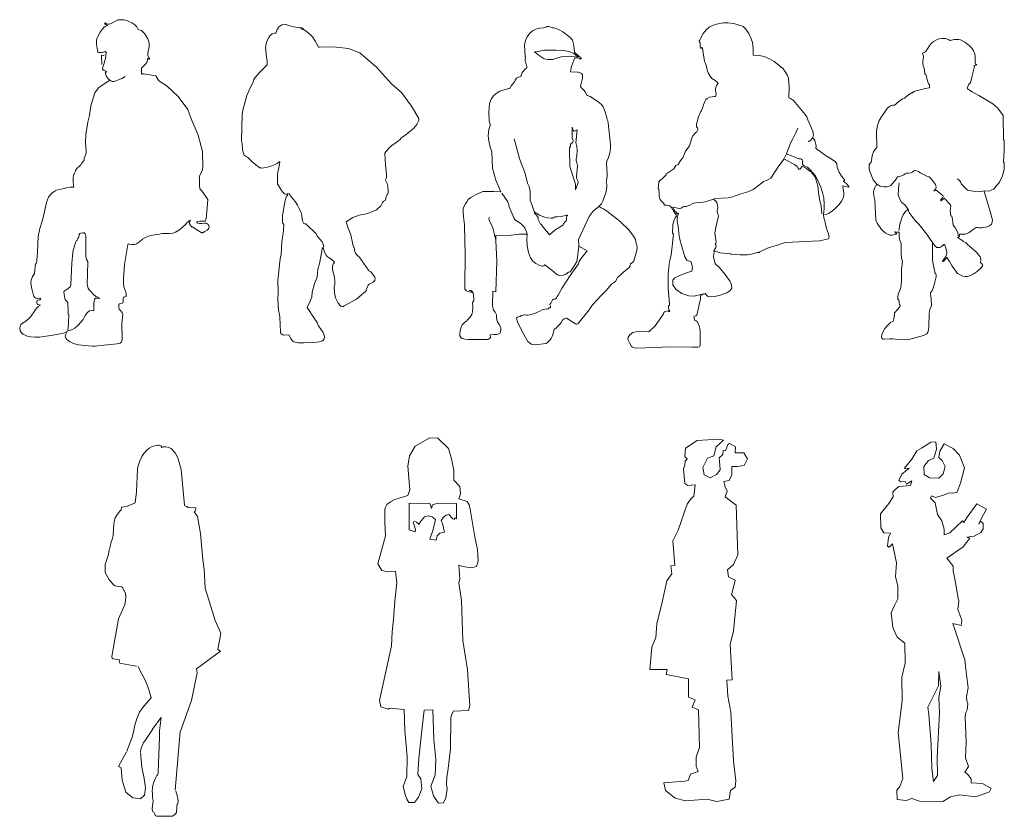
# Model space of a CAD drawing. Header units: millimetres. Extents: x -63086 to 83971, y -129912 to 13382.
# Drawn here: x -46996 to -42718, y -82528 to -79065 of the extents above; entities that cross this region are included whole.
import ezdxf

# ---------------------------------------------------------------- set-up
doc = ezdxf.new("R2010")
doc.units = ezdxf.units.MM
doc.layers.get('0').update_dxf_attribs({"lineweight": 0})
doc.layers.add('展開建具用', color=250, linetype='Continuous', lineweight=9)

# ---------------------------------------------------------------- blocks, each defined once
blk = doc.blocks.new('人物（CAD素材.com）6694c066')
at = {"color": 0, "linetype": 'ByBlock', "lineweight": -2}
blk.add_lwpolyline([(59.8, 1401.6), (51.1, 1398.6), (44.4, 1398.5), (39.7, 1400.3), (35, 1403.4), (33.9, 1403.7), (33.1, 1403.8), (32.5, 1403.4), (32, 1402.6), (31.8, 1401), (32.2, 1400), (34.5, 1397.7), (38.5, 1395.3), (44.6, 1392.3), (35.8, 1389.7), (33, 1388), (29.5, 1384.8), (20.9, 1375.7), (11.8, 1363.6), (6.2, 1354.3), (-2.4, 1335.2), (-4, 1327.8), (-3.7, 1309.9), (-1.7, 1293.2), (-0.5, 1288.2), (1.8, 1282.9), (2.1, 1281.4), (2.1, 1280.5), (2, 1280.1), (0.9, 1279.9), (0.1, 1279.1), (-0.2, 1278.2), (0.2, 1277.2), (0.8, 1276.8), (1.9, 1276.3), (6.7, 1275.6), (7.7, 1275.1), (20.7, 1275.4), (33.8, 1279.2), (38.4, 1275.1), (36.9, 1258.1), (30.7, 1233.4), (22.4, 1207.3), (22.4, 1203.3), (26.3, 1199.3), (36.1, 1194.3), (39.4, 1191.9), (39.5, 1191.2), (39.2, 1190.7), (38.5, 1190.3), (37.6, 1190.1), (36.3, 1190), (35.3, 1189.7), (34.3, 1189), (34, 1188.2), (34.2, 1186.2), (36.6, 1178.7), (39.7, 1171.3), (43.3, 1165.7), (47, 1161.1), (51.7, 1156.5), (47.2, 1150.7), (44.5, 1149.7), (28.4, 1139.1), (4.2, 1121.9), (-11.8, 1099.8), (-28.4, 1043.1), (-35.4, 1001.4), (-42.3, 972.6), (-50.3, 918.8), (-51.7, 884), (-49.1, 844.9), (-48.9, 838.3), (-50.1, 832.9), (-57.3, 814.4), (-58.5, 808.1), (-61.9, 802.1), (-69.8, 792.2), (-72.6, 787.7), (-78.7, 781), (-88.1, 772.4), (-95.1, 763.7), (-96.2, 760.2), (-99.6, 751.2), (-104.1, 740.3), (-105.7, 731.7), (-106.2, 716.2), (-104.9, 696.4), (-103.4, 691.7), (-104.1, 690.6), (-107.8, 690.1), (-118.2, 689.9), (-128.9, 688.6), (-144.7, 684.8), (-157.9, 681.7), (-173.1, 677.8), (-184.2, 673.5), (-200.5, 661.8), (-212.5, 646.3), (-221.8, 623.1), (-234.2, 563.4), (-240.2, 542.4), (-250.2, 511), (-257.8, 475.5), (-259.6, 445), (-260.4, 403.1), (-262.6, 392.2), (-264.2, 370.5), (-264.9, 361), (-265.8, 358.1), (-268.7, 354.8), (-270.7, 345), (-272.2, 327.5), (-274.4, 315.3), (-282.3, 301.1), (-288.5, 285.3), (-289.9, 274.1), (-286.5, 253.5), (-279.9, 225.5), (-276.4, 216.8), (-271.9, 210.7), (-268.1, 207.6), (-263.9, 206.5), (-261.8, 206.6), (-251.2, 207.8), (-249.5, 207.6), (-248.8, 207), (-248.3, 205.5), (-248.3, 203), (-249, 201.2), (-250.5, 200.4), (-259.1, 199.5), (-262.3, 197.7), (-264, 193), (-264, 187.3), (-261.8, 182.7), (-258.5, 180.6), (-247.9, 177.5), (-258.2, 170.6), (-264, 165.2), (-270, 158), (-274, 151.5), (-290, 127.5), (-299.2, 117), (-311.5, 107.2), (-329.6, 95.7), (-334.9, 90), (-338, 79.1), (-336.3, 65.7), (-330, 56.4), (-324.4, 51.5), (-314.8, 46), (-305.7, 42.6), (-290.1, 39.5), (-271.2, 38.1), (-256, 37.8), (-251.7, 37.4), (-193.9, 46.8), (-154.2, 54.4), (-143.5, 57.1), (-140, 58.2), (-132.4, 62), (-138.5, 47.8), (-139.9, 42.4), (-139.6, 37.9), (-137.4, 33.1), (-132.8, 27.7), (-126.3, 21.8), (-119.3, 17.4), (-110.2, 13.3), (-100.4, 9.7), (-82.2, 5.1), (-56.3, 1.6), (-22, -0.5), (-10.2, -0.6), (0, 0), (28.2, 3.5), (43.1, 4.9), (70.3, 7), (84, 8.9), (98.5, 12.4), (101.6, 14.2), (104.3, 16.8), (106.1, 20.7), (107, 30.5), (105.8, 98.7), (109.4, 135.9), (108.2, 142.1), (104.7, 148.2), (99.6, 153.8), (94.7, 160.2), (93.2, 164.7), (92.4, 171.9), (92.4, 177.7), (93.2, 180.7), (94.5, 182.4), (96.5, 183.4), (104.1, 184.4), (107.2, 185.5), (109.5, 187.7), (111, 191.3), (111.7, 197.3), (112, 207.9), (112.4, 209.8), (112.9, 210.7), (114, 211.6), (118.5, 212.8), (125.2, 214.1), (124, 226.6), (122.6, 233.6), (118.5, 245.7), (115.1, 256.5), (112.9, 271.1), (112.7, 291.1), (117.8, 354), (132.1, 441.5), (133.2, 443), (135.1, 443.2), (137.8, 442.5), (150.7, 440.8), (158.2, 440.7), (161.5, 441), (170, 444.1), (182.1, 452.9), (195.7, 463.7), (209.3, 471.6), (221.5, 476.9), (233.1, 480.6), (247.1, 483.4), (262.7, 484.2), (270.2, 485.6), (273.1, 487.3), (281.7, 488.1), (295.3, 488.2), (311.2, 488.6), (327.1, 490.7), (338.9, 494.6), (356.3, 504.6), (382.6, 527.6), (388.4, 534.6), (393.4, 539.5), (398.9, 543.4), (404.3, 546.7), (401.8, 541.9), (400, 535.5), (400.1, 530.7), (402, 526.6), (406.7, 520.3), (409.9, 517.2), (410.7, 516.8), (411.7, 516.6), (414, 517.1), (415.2, 517), (416.3, 516.5), (419, 513.6), (450.6, 492.9), (452.5, 492.2), (454.1, 492), (456.2, 492.3), (458.6, 493.2), (466.2, 497.3), (476.1, 503.8), (480.2, 507.6), (483.7, 512.5), (485.4, 516.5), (485.3, 520.8), (483.9, 524.1), (479.4, 529.1), (474.4, 532.6), (472, 533.5), (465.5, 533.8), (451.5, 532.8), (442.7, 532.7), (436.6, 533.4), (432.8, 534.9), (432, 535.9), (431.8, 537.1), (432.2, 538.4), (433, 539.3), (436.6, 540.8), (444.1, 541.9), (452.7, 542), (467.3, 541.8), (471.5, 554.5), (475.5, 583.1), (480.1, 635.7), (460.5, 663.8), (453.7, 674.5), (449.6, 678.6), (447.3, 679.6), (446, 680.6), (444.8, 682.6), (444, 687.5), (443.9, 693.7), (443.7, 717.2), (442.7, 733.2), (442.4, 733.8), (441.5, 734.2), (441.4, 734.6), (445.2, 742.7), (454.9, 761.1), (457.8, 776.9), (456.2, 844.8), (436.8, 915.9), (406.3, 987.1), (393.1, 1027.3), (350.3, 1083.9), (302.2, 1129), (266.6, 1152.4), (253.9, 1174.6), (199.2, 1182.6), (194.7, 1182.2), (192.4, 1181.1), (191.8, 1182.8), (190.8, 1204.6), (191.9, 1208), (196.4, 1213), (210.6, 1226.7), (213.8, 1231.4), (217.6, 1241.8), (217.9, 1248.1), (218.1, 1248.9), (218.6, 1249.4), (219.2, 1249.2), (222.9, 1246.3), (223.8, 1245.9), (224.5, 1245.8), (225.2, 1246.2), (225.6, 1247), (225.6, 1248.6), (225.2, 1250.2), (222.8, 1254.2), (218.4, 1263.2), (218.2, 1272.6), (219.6, 1280.1), (224.4, 1300.6), (224.5, 1317.4), (219.1, 1334.6), (205.6, 1356.8), (190.8, 1371.1), (181.2, 1374), (176.7, 1375.4), (173.9, 1380.9), (170.6, 1387.2), (162.4, 1395.7), (149.2, 1404.7), (131.1, 1413.5), (121.6, 1416.3), (113.9, 1417.1), (88.8, 1418)], close=True, dxfattribs=at)
for points in [[(28.3, 1263.8), (26.3, 1262.2), (16.8, 1263.2), (19.5, 1222.8)], [(51.7, 1156.5), (58.4, 1151.8), (64, 1149.4), (67.7, 1149.1), (71.5, 1149.8), (95.1, 1157.9), (106, 1162.7), (119.6, 1170.4)], [(-64, 491.6), (-72.7, 489.6), (-77.1, 488.2), (-78.6, 487.3), (-79.7, 485.7), (-80.3, 477.9), (-81.9, 471.6), (-85, 466.4), (-87.9, 461.4), (-88.3, 459.5), (-88.8, 458.8), (-89.7, 458.2), (-91.2, 457.9), (-91.7, 457.5), (-94.5, 452.3), (-105.8, 416.7), (-107.8, 406.3), (-111.5, 360.3), (-115.3, 266), (-119.3, 257.2), (-127, 248.9), (-137.9, 242.2), (-143.8, 239), (-146, 235.1), (-145.5, 224), (-142.5, 207), (-140.8, 202.3), (-136.8, 196.6), (-128.2, 188.5), (-127.9, 148.2), (-127, 138.8), (-126.8, 137.9), (-126.4, 137.3), (-125.3, 136.3), (-124.7, 135.4), (-124.4, 134.5), (-125.6, 99.6), (-128.8, 65.6), (-113.3, 69.5), (-99.1, 77.2), (-83.7, 90.8), (-62.2, 114.6), (-53.5, 131.6), (-43.7, 145.8), (-35.1, 151.9), (-27.1, 153.7), (-16.2, 152.8), (-15.7, 184.6), (-14.7, 193.8), (-12.5, 202.8), (-10.8, 205.6), (-8.3, 207), (-2.5, 207.5), (8.8, 206.3), (0.8, 212.2), (-2.4, 213.9), (-5.3, 214.4), (-6.7, 215.2), (-18.9, 225.6), (-29.4, 235.8), (-34.5, 242.1), (-39.9, 251.3), (-43.7, 260.8), (-45.2, 269.9), (-43.5, 311.5), (-42.3, 366.4), (-47.9, 375.7), (-50.2, 388.4), (-51, 456.5), (-50.3, 475.7), (-51.4, 481.9), (-54.2, 487.7), (-58.2, 491.2), (-61.6, 491.8), (-64, 491.6)]]:
    blk.add_lwpolyline(points, dxfattribs=at)
blk = doc.blocks.new('人物（CAD素材.com）5a2c76fc')
at = {"color": 0, "linetype": 'ByBlock', "lineweight": -2}
blk.add_lwpolyline([(-92.7, 1378.1), (-107, 1381.5), (-123.8, 1380.5), (-137.1, 1371.8), (-144.7, 1360.6), (-148.1, 1347.4), (-150.1, 1344.6), (-155.4, 1344), (-165.5, 1341.3), (-175.2, 1333.2), (-180.7, 1325.8), (-187.4, 1312.2), (-191.6, 1299.3), (-194, 1280.3), (-193.8, 1270.1), (-192.1, 1252.1), (-187.6, 1222), (-186.8, 1211.4), (-187.8, 1207), (-189.9, 1203.7), (-194.5, 1199.8), (-217.3, 1176.7), (-240.5, 1150.9), (-245.4, 1143.3), (-250, 1128.3), (-260, 1109.4), (-276.4, 1073.2), (-293.4, 1009.5), (-295.9, 990.9), (-298.5, 875.9), (-296, 864.4), (-293.9, 836.8), (-290.8, 822.2), (-286.8, 814.3), (-282.1, 809.6), (-278.9, 807.9), (-272.7, 805.5), (-269.8, 803.2), (-264.9, 796.3), (-253.7, 786.1), (-229.8, 766.1), (-225.2, 762.8), (-219.2, 759.8), (-215, 758.5), (-209.9, 758.3), (-202, 759.4), (-186.3, 762.1), (-166.8, 767.3), (-153, 773.1), (-144.7, 778.1), (-134.8, 785.9), (-132.1, 785.3), (-133.9, 773.2), (-141.1, 739.6), (-142.5, 728.2), (-143.2, 689), (-125.5, 661), (-118, 651.7), (-111.9, 646.6), (-106.3, 644.2), (-100.2, 643.7), (-98.5, 642.5), (-99.7, 639.3), (-102.9, 636.1), (-106.9, 626.1), (-110.3, 611.8), (-118.1, 566.5), (-120.8, 552.8), (-121.2, 547), (-121.3, 535.7), (-120.6, 523), (-120.3, 520.2), (-119.9, 519.1), (-119.5, 518.3), (-118.5, 517.3), (-117.3, 516.4), (-116.2, 514.9), (-115.7, 512.3), (-116.6, 487.9), (-118, 474.2), (-121.5, 456.7), (-124.4, 437.4), (-126.5, 381.4), (-128.8, 372), (-132, 351.6), (-140.7, 268.7), (-140.6, 253.6), (-139.4, 234.8), (-140.2, 211.6), (-140.7, 192.1), (-139.7, 161.9), (-138.1, 140.8), (-135.7, 127), (-134.1, 122.1), (-133.1, 110.7), (-129.8, 46.3), (-128.8, 41.7), (-127.5, 39.2), (-124.5, 35.9), (-120.8, 33.6), (-116.9, 32.5), (-111.9, 32.2), (-93.6, 32.7), (-85.3, 16.9), (-80.6, 10.4), (-76.1, 5.8), (-71.6, 2.9), (-65.8, 0.7), (-60.9, -0.4), (-52.3, -1.3), (-27.3, -1.2), (27.3, 1.2), (39.3, 2.8), (50.3, 5.8), (56, 9.7), (60.3, 16), (61.8, 23.7), (60.6, 31.7), (55.5, 43.3), (35.9, 72.9), (29.4, 86.1), (17, 105.3), (-13.6, 152.3), (-1.4, 176.8), (6.1, 196.6), (8.1, 218.1), (18.5, 257), (29.2, 284.2), (33.3, 318.3), (40.6, 342.3), (52.1, 407.1), (54, 411.9), (55.1, 412.4), (56.2, 411.6), (63.4, 390.3), (68.3, 379.8), (73.9, 373.4), (85.7, 364.5), (88.8, 363.6), (97.7, 356.5), (105.2, 348.9), (99.6, 341), (96.7, 331.6), (96.7, 317.4), (100.5, 301.8), (104.5, 282.9), (106.3, 265.1), (106.4, 253.2), (104.2, 239.8), (105.1, 215.1), (109.8, 193.8), (121, 170.3), (132.1, 158.3), (136.8, 156.2), (142.7, 156.6), (147.5, 158.6), (200.4, 188.1), (243.3, 225), (243, 228.7), (251.1, 249.3), (255.6, 252.9), (273.7, 261.8), (280, 269.1), (281.7, 278.5), (280.1, 283.6), (266.2, 303.7), (260.3, 308.2), (254.2, 311.6), (253.4, 313.9), (211.9, 371.7), (208.4, 375), (201.7, 380.4), (196.7, 387.8), (192.1, 399.6), (191.7, 405.9), (190.2, 410.9), (188.5, 413.3), (185.2, 425.9), (175.5, 467.6), (168.1, 489.8), (163.9, 496.3), (155.1, 524), (185.2, 543), (211.6, 553.4), (250.3, 560.1), (288.2, 577.1), (306.1, 593.7), (313.2, 609), (316.1, 613), (324.9, 617.2), (328.1, 625), (329.9, 635.1), (332.5, 640.6), (336.3, 646.6), (337.7, 652), (336.9, 678.7), (334.2, 690.7), (327, 705.4), (327, 706.9), (329.9, 712.5), (331.3, 717.7), (330.6, 732), (326.2, 770.1), (323.8, 822.2), (341.8, 845), (354, 856.4), (383.9, 876.2), (392.6, 884), (394, 888.1), (399.8, 892.8), (415.1, 902.3), (425.3, 911.3), (449.2, 931.4), (462.5, 947.4), (471.2, 964.7), (471.6, 973.7), (439.4, 1027.6), (396, 1086.5), (352.8, 1123.6), (287.1, 1196.8), (214.7, 1259.6), (165.5, 1278.4), (100, 1285.7), (39.8, 1284.3), (34.9, 1284.1), (22.9, 1308.8), (10.2, 1328), (-0.9, 1339.4), (-17.6, 1353.4), (-29.9, 1359.8), (-36.1, 1362.1), (-38.1, 1363.3), (-37.5, 1363.6), (-33.1, 1364.2), (-30.8, 1365), (-30.3, 1365.5), (-30.3, 1366.4), (-31.2, 1366.7), (-36.2, 1367.5), (-42.7, 1367.7), (-48.9, 1367.9), (-56.5, 1368.8), (-69.9, 1371.4), (-82.7, 1374.9)], close=True, dxfattribs=at)
blk.add_lwpolyline([(-103, 644), (-97.8, 647.2), (-91.9, 645.7), (-87.8, 639), (-66.1, 612.4), (-55.3, 597.3), (-48.7, 582.7), (-42.1, 569.7), (-38.7, 560.6), (-36.6, 548.5), (-33.5, 528.3), (-31.7, 522.6), (-28.2, 517.1), (-25.6, 515.5), (-22.7, 515.6), (-20, 515.1), (-17.7, 513.7), (25.7, 472.1), (27, 470), (27.6, 468.1), (28.1, 465.1), (50, 438.5), (55.3, 428.6), (56.9, 418.6), (56.2, 411.6)], dxfattribs=at)
blk = doc.blocks.new('人物（CAD素材.com）fb71984f')
at = {"color": 0, "linetype": 'ByBlock', "lineweight": -2}
for points in [[(57.1, 1383.5), (52.7, 1382.7), (47.8, 1380), (43.4, 1378.5), (35.8, 1377.6), (20.4, 1375.9), (3.1, 1371.6), (-11, 1364.8), (-23.7, 1353.8), (-35.1, 1338.4), (-42.5, 1322.1), (-46.2, 1301.9), (-45.4, 1277.6), (-43.1, 1251), (-42.1, 1249.8), (-41.8, 1248), (-43.6, 1240.1), (-43.2, 1234.9), (-40, 1223.8), (-35.5, 1209.8), (-35.1, 1206.1), (-36.5, 1203.4), (-40.1, 1200.6), (-44.9, 1196.2), (-53.3, 1185.9), (-57.3, 1179.6), (-59.7, 1174.6), (-60.4, 1169.3), (-61.8, 1166.8), (-65.2, 1165.1), (-74.9, 1162), (-81.4, 1157.8), (-86.4, 1150.4), (-88.6, 1144.2), (-94.9, 1134.6), (-104.2, 1124.8), (-108.7, 1116.6), (-112.4, 1114.2), (-140.3, 1106.9), (-153.1, 1101.9), (-165.2, 1094.7), (-178.7, 1083.3), (-189.1, 1069.9), (-194, 1059.8), (-197.7, 1046.8), (-200.9, 1011.7), (-199.4, 971.5), (-195.7, 958.9), (-195.5, 952.8), (-201.2, 935.2), (-204.4, 908), (-200.5, 886.6), (-195.6, 859), (-188.8, 838.8), (-185, 766.7), (-171.4, 714.7), (-149.4, 664.9), (-151.5, 664.2), (-179.5, 666.3), (-227.5, 666.5), (-258.7, 651.3), (-279.1, 639.4), (-290.6, 630.8), (-297.4, 621.6), (-303.1, 611.9), (-310.6, 597), (-312.6, 590.3), (-313.1, 577.2), (-311.9, 555.7), (-308.1, 532.9), (-306.6, 522.2), (-307.2, 517.3), (-303.8, 391.6), (-306, 255), (-305.1, 242.1), (-303, 238.1), (-298.2, 234.5), (-290.9, 231.1), (-280.8, 227.9), (-278.5, 228.6), (-276.7, 230.3), (-276.6, 232), (-277.3, 232.8), (-280.1, 233.9), (-287.3, 235.1), (-279.7, 235.2), (-278.1, 234.7), (-276.3, 233.5), (-273.7, 230.9), (-269.6, 223.2), (-267.4, 213.9), (-266, 199.1), (-266.5, 190.9), (-270.1, 186.9), (-272.1, 181.7), (-270.5, 165), (-271.6, 142.7), (-275, 131.3), (-282.3, 119.4), (-289.9, 112.6), (-294.9, 106.6), (-296.5, 103.5), (-298.8, 101.7), (-300.2, 101.6), (-307.2, 96.7), (-313.3, 90.7), (-316.8, 85.8), (-319.2, 80.8), (-325, 61.8), (-327.8, 47.4), (-327.6, 38.7), (-322.8, 31.6), (-317, 27.1), (-305.3, 23.6), (-291, 22.4), (-221, 22), (-212.3, 22.5), (-206.5, 23.2), (-202.3, 24.4), (-196.1, 27.9), (-195.1, 29.2), (-194.6, 30.9), (-195.3, 42.7), (-178.4, 43.6), (-166.9, 44.5), (-161.6, 45.2), (-157.1, 46.8), (-153.8, 49.3), (-152.2, 51.7), (-150.8, 56), (-149.6, 62.6), (-149, 71.7), (-150.5, 77.2), (-156.7, 87.2), (-163.2, 100), (-166, 108.7), (-167.8, 117.9), (-168.5, 129.9), (-170.1, 136), (-173.8, 140.7), (-174.4, 143), (-176.1, 145.4), (-180.7, 149.6), (-182.1, 152.9), (-182.6, 159.2), (-183.4, 163.6), (-185.1, 169), (-185.5, 172.8), (-183.8, 232), (-171.3, 229.7), (-166.3, 362.6), (-170.9, 451.7), (-171.2, 474.7), (-104.5, 476.6), (-69.2, 479.9), (-36.5, 480.9), (-34.7, 481), (-35.4, 459.6), (-34.2, 429.7), (-28.4, 400.7), (-20.2, 377.9), (-11.5, 364.1), (2.5, 353), (18.8, 344.6), (25, 342.1), (30, 341), (33.6, 341.3), (36.7, 342.7), (39.4, 344.8), (40.1, 345.8), (41, 346.7), (42.2, 346.6), (73.1, 323.7), (80.7, 317.3), (91.1, 308), (96.9, 304.1), (105.6, 301), (122.5, 302.6), (132.8, 306.3), (139.9, 310.8), (144.4, 314.7), (151.8, 317.2), (157.2, 322.5), (171.5, 343.6), (180.5, 361.5), (182.4, 368.1), (190, 427.6), (225.8, 407.3), (202.3, 379.4), (191.2, 361.2), (187.9, 351.7), (152.3, 300.3), (136.7, 276.7), (118, 246.5), (99.5, 214.7), (95.4, 209.1), (93.4, 203.6), (90, 200), (86.2, 198.3), (80.4, 197.4), (76, 194.8), (71.9, 188.9), (68, 179.9), (64.4, 174.8), (64, 173.8), (63.9, 172.6), (66.3, 167.2), (66.5, 165.4), (66.2, 163.5), (65.5, 162.2), (64.8, 161.3), (64, 160.7), (62.7, 160.1), (61.4, 159.7), (60.1, 159.6), (58.9, 159.2), (58.1, 158.3), (57.7, 157.3), (57.6, 156), (57.2, 155.2), (56.4, 154.7), (55.3, 154.5), (48.7, 155.3), (44, 154.9), (38, 153.6), (30.2, 151), (20.3, 146.3), (8.1, 139.8), (-2, 135.9), (-17.3, 131.4), (-30.2, 128.9), (-37.3, 128.7), (-44, 129.3), (-48.2, 129.2), (-53.4, 128.1), (-58.5, 126.2), (-66.3, 122.8), (-75.2, 119.8), (-76.8, 119.7), (-78, 119.3), (-79.1, 118.3), (-80, 116), (-80.4, 113.4), (-80.1, 109.7), (-78.2, 103.5), (-76, 99.2), (-59.6, 63.4), (-49.6, 44.7), (-31.7, 14.4), (-26.4, 8.8), (-17.4, 2.8), (-9.8, 0.3), (0, 0), (47.4, 5.4), (52.8, 8.2), (56.8, 12), (64, 19.9), (69.5, 27), (74.1, 34.9), (77.1, 42.8), (79.6, 56.5), (82.1, 65.8), (86, 69.4), (90.5, 70.5), (91.6, 72), (92.2, 74.1), (97.2, 79.7), (103.5, 85.3), (108.3, 90.7), (112.5, 96.5), (119.5, 106.6), (126.4, 112.7), (132.9, 115.6), (135.7, 115.2), (175.1, 90.4), (177.9, 89.5), (181.5, 89.1), (184.4, 89.9), (186.9, 91.7), (234.3, 151.5), (249.4, 172.6), (286.6, 214), (308, 235.7), (332.3, 263.6), (348.8, 274.9), (359.8, 293.7), (383.5, 314.5), (408.4, 336.2), (413, 343.4), (414.4, 351.6), (424.5, 358.3), (428.2, 364.1), (441.9, 409.5), (443.3, 422.7), (442.3, 431.6), (438.6, 441.3), (437.6, 447.1), (436, 456.9), (427.6, 471.9), (406.9, 499.2), (373, 533.1), (348.2, 553.5), (305.8, 584.8), (296.7, 589.9), (287.1, 594.7), (282.3, 597.5), (278.6, 600.5), (278.2, 601.5), (278.7, 602.7), (289.1, 612.6), (294.9, 623.3), (306.9, 660.1), (311.9, 685.4), (311.8, 694.4), (309.7, 702.6), (308.9, 707.2), (309.4, 714.1), (312.7, 731.9), (313.4, 743.2), (310.8, 787.8), (312, 797.3), (318.7, 814.2), (324.5, 834.4), (327.4, 851.8), (327.1, 868.1), (317.9, 964.2), (316, 972.8), (313.3, 978.8), (310.9, 985.8), (304.4, 1012.2), (296.3, 1034.1), (288.4, 1043.9), (274.3, 1055.8), (246.6, 1075.1), (238.8, 1079.3), (228.1, 1083.7), (223.6, 1086.5), (221.1, 1089.6), (216.7, 1099.1), (211.9, 1105.8), (200.9, 1116.3), (197.2, 1121.7), (197.9, 1129), (202.6, 1146.9), (205.2, 1158.6), (205.2, 1172.9), (201.1, 1178.6), (196.3, 1181.8), (187.2, 1184.4), (184, 1184.7), (153.9, 1186.1), (157.1, 1203.8), (159.5, 1213.7), (168, 1236.2), (172.7, 1247.3), (188.5, 1245.3), (193.7, 1244), (197.3, 1241.8), (198.2, 1241.8), (199.1, 1242.3), (199.6, 1243.5), (199.6, 1245.2), (197.1, 1248.5), (190.3, 1254.4), (172.3, 1269.4), (171.1, 1269.8), (171, 1270.3), (168.2, 1301), (161.7, 1323.1), (151.1, 1337), (119.9, 1360.6), (107.1, 1367.5), (87.3, 1375.6), (80.7, 1377.4), (75.4, 1377.8), (70.8, 1379), (63.4, 1382.2), (59.2, 1383.3)], [(91.1, 1280.1), (55.7, 1280.9), (40.5, 1280.2), (33, 1278.9), (26, 1277), (14.4, 1274.8), (-2, 1273.3), (13.1, 1260.4), (40, 1243), (55.8, 1239), (76.9, 1240), (99.3, 1246.5), (113.4, 1250.6), (134.6, 1252), (174.3, 1251.8), (186.7, 1249.6), (175.3, 1259.2), (166, 1267), (150.5, 1273), (131.7, 1277.2), (113.7, 1279)]]:
    blk.add_lwpolyline(points, close=True, dxfattribs=at)
for points in [[(161.5, 944.9), (161, 897.1), (165.4, 888.1), (163.6, 879.4), (156.7, 874.1), (154, 869.6), (153.2, 862.5), (149.3, 856), (149.6, 851.4), (151.1, 774.7), (171.5, 711), (175.2, 697.1), (175.8, 672.7), (186.7, 703), (186.4, 708.8), (180.2, 723.3), (180, 731.6), (184.3, 777.6), (183.3, 785.8), (178.3, 800.5), (178.2, 807), (180.9, 822.6), (182.9, 845.7), (181, 863.3), (176.4, 876.8), (182.2, 933.6), (170.6, 928.2), (168.8, 928.3), (167.2, 929.7), (163.7, 935.6), (163.9, 936.8), (164.5, 937.3), (161.5, 944.9)], [(-90.4, 894.2), (-67.3, 809.3), (-56.3, 777.3), (-44.6, 749.3), (-32.6, 702), (-26.4, 688.2), (-21.3, 665.7), (-21.2, 626.5), (-15, 609.3), (-9.8, 596.8), (-2.5, 574.8), (-2.1, 572.3), (5.7, 562.4), (12.6, 552.7), (13.9, 544.7), (24, 524.1), (25.9, 523.6), (31.3, 516.6), (42, 502.5), (51.1, 492.5), (62, 477.5), (77, 491.1), (89.8, 500.8), (107.1, 511.3), (121.5, 521.6), (123.2, 523.3), (123.7, 525.1), (127.6, 530.4), (134.5, 538.4), (136, 543.3), (135.9, 552.4), (138, 558.8), (140.2, 561.7), (140.4, 563), (138, 563.2), (126.6, 560.4), (112.2, 557.3), (96.7, 555.7), (86.6, 555.4), (82.5, 554.2), (79.5, 550.7), (77.2, 549.9), (70.3, 549.9), (54.9, 551.5), (42.1, 554.5), (30.6, 558.4), (19.1, 563.3), (8.7, 569.5), (2.8, 573.8), (-1.3, 576), (-2, 575.8), (-2.6, 574.9)], [(-144.6, 659.2), (-119, 620.9), (-114.4, 608.3), (-112.2, 599.4), (-104.8, 579.4), (-90.5, 548.9), (-88.2, 544), (-84.2, 540.2), (-67, 529.8), (-55.7, 520.8), (-44.5, 508.6), (-41.8, 500.1), (-37.8, 490.7), (-34.7, 481)], [(278.2, 601.7), (252.7, 581), (234.7, 557.4), (189.1, 457.5), (190, 427.6)], [(-198.8, 553.7), (-201.5, 548.8), (-200, 540.8), (-185.4, 510.8), (-180.5, 496.3), (-178.3, 484.9), (-171.4, 453.7)]]:
    blk.add_lwpolyline(points, dxfattribs=at)
blk = doc.blocks.new('人物（CAD素材.com）7faa0285')
at = {"color": 0, "linetype": 'ByBlock', "lineweight": -2}
blk.add_lwpolyline([(133.8, 1410.4), (103.5, 1404.5), (83, 1397.2), (71.1, 1391), (58.4, 1379.8), (46, 1363.1), (36.1, 1344.3), (30.7, 1334.8), (29.5, 1333.9), (28.7, 1332.5), (28.4, 1330.9), (28.4, 1328.4), (29.1, 1326.3), (29.9, 1325.4), (31.3, 1324.6), (32, 1322.8), (32.5, 1319.7), (32.6, 1305.7), (33.5, 1302), (34.4, 1300.5), (35.7, 1300), (37, 1300.3), (38.1, 1301.2), (39.4, 1302.9), (40.5, 1303.5), (41.5, 1302.3), (42.3, 1300), (47.5, 1269.4), (49.3, 1253.5), (52, 1242.5), (56.1, 1233.1), (60.1, 1219.7), (64.5, 1198.5), (67.2, 1192.1), (76.3, 1177.6), (83.3, 1168.5), (86.1, 1166.1), (93.5, 1162.5), (105, 1153.2), (110.8, 1146.7), (104.3, 1137.5), (99.7, 1125.4), (99.7, 1112.9), (102.6, 1104.5), (100, 1092.5), (98.6, 1090.5), (95, 1089.6), (84.3, 1089), (72.6, 1086.4), (63, 1081.8), (57.6, 1076.9), (52.4, 1068.5), (47.8, 1054.1), (43.2, 1038.8), (39, 1029.5), (35.2, 1024), (25.8, 1002), (19.1, 980.9), (16.7, 968.4), (16.6, 959.7), (17.1, 958.1), (18.7, 956.4), (20, 955.8), (21.1, 954.4), (22.1, 950.4), (22, 945.3), (21, 942), (17.7, 937), (12.6, 931.8), (0.7, 919.5), (-4.1, 908.6), (-14.4, 876), (-20.8, 865.7), (-30.5, 852.5), (-43.2, 823.6), (-52.7, 811.7), (-62.5, 794.8), (-72.4, 790.3), (-81.5, 775.9), (-112.4, 754.5), (-114.8, 748.8), (-133, 732.6), (-142, 725), (-146.7, 717.1), (-149.8, 690), (-147.2, 685.6), (-145.8, 671.2), (-145.6, 655.4), (-144.7, 648.8), (-141.7, 642.7), (-135.9, 635.1), (-127.3, 625.9), (-124.1, 621.4), (-123.5, 619.2), (-122.1, 618.2), (-119.2, 617.5), (-113.5, 617.2), (-104.3, 615.7), (-100.5, 614.1), (-96.3, 611.2), (-92.3, 606.7), (-80.4, 587.6), (-74.6, 580.1), (-70.7, 570.4), (-73.1, 566.4), (-76.6, 563), (-82.5, 549.6), (-85.5, 533.1), (-87.6, 495.5), (-86.6, 493.7), (-84, 492.9), (-82.9, 490.8), (-93.1, 400.8), (-99.6, 378.8), (-102.5, 360.9), (-105.8, 317), (-106.2, 255.4), (-100.2, 188.5), (-101, 182.4), (-104.9, 178.1), (-105.3, 169.8), (-101.7, 161.4), (-99.2, 156.3), (-100.2, 154.9), (-103.2, 155.4), (-105.3, 157.2), (-108.4, 158.4), (-114.3, 157.5), (-122.2, 153.8), (-124.7, 151.3), (-127.4, 145.4), (-134.8, 131.9), (-163.4, 93.1), (-190.7, 67), (-235.9, 68.8), (-246.5, 67.6), (-259.5, 63.4), (-272.7, 53.2), (-280, 43.4), (-281.7, 36.1), (-280.8, 31), (-274.6, 18.8), (-265.5, 3.3), (-261.6, -0.1), (-254.6, -2.3), (-243.8, -3.4), (-164.1, -1), (-97.6, 2), (0, 0), (22.6, -0.1), (30.2, 2.4), (32.1, 8.7), (32.7, 70.8), (29.4, 88.4), (19.6, 112), (15.5, 114.8), (9.8, 116.5), (4.9, 132.6), (7.1, 135.3), (14.3, 136), (17.6, 138.8), (25.7, 170.9), (30.3, 192.4), (34, 207.9), (34.3, 224.9), (54.8, 233.8), (64.7, 222.2), (67.9, 220.3), (77.7, 219.5), (94.8, 220), (115.5, 224.6), (148.3, 236.3), (161.9, 244.9), (169.5, 257), (168.5, 271.2), (161.9, 288.7), (152.1, 301.3), (145.9, 310.5), (115.6, 347.7), (106.1, 355.5), (100.5, 359.6), (98.1, 363.6), (90.5, 390.9), (91.6, 409.1), (94.7, 414), (100.2, 417.2), (108.4, 414.4), (118.2, 410.7), (149.4, 407.5), (164.1, 405.3), (165.4, 404), (205.7, 401.8), (237.6, 401.6), (246.3, 402.4), (265.2, 407.6), (281.7, 411.3), (288.3, 412), (289.8, 412.6), (290.3, 413.3), (290.6, 414.6), (291.5, 415.4), (324.8, 431.2), (329.5, 432.6), (342.9, 435.9), (372.3, 444.9), (384.7, 450.1), (402.3, 455.4), (551.6, 463.1), (589.6, 471), (593.1, 477.3), (589.8, 492.3), (582.2, 516.7), (572.7, 555.7), (570.6, 561.7), (568.4, 576.9), (582.3, 578.5), (590.8, 581.6), (602.2, 588.4), (617.6, 601.3), (636, 619.9), (647, 634.4), (653.5, 647.4), (656.6, 658.9), (657.3, 671.3), (655.7, 681.7), (652.5, 696.8), (652.4, 701.3), (653.1, 702.1), (653.8, 702.1), (662, 698.6), (668.6, 696.7), (676.7, 696.1), (678.2, 697.2), (678, 699.4), (676.3, 702.1), (668, 711.2), (660.2, 717.8), (655.7, 722), (655.6, 722.6), (656.2, 723.2), (658.6, 723.8), (659.7, 724.9), (660, 726), (659.7, 727.3), (658.8, 729.1), (656.5, 732.1), (646.6, 743.1), (637, 760.4), (628.3, 781.6), (625.9, 797.4), (620.8, 805.8), (588.5, 827.2), (586.1, 827.6), (538.1, 861.9), (535.8, 865.6), (536.2, 872.6), (535.1, 882.2), (530.2, 897.8), (525.9, 904.1), (521.9, 908.7), (521.7, 911.9), (525.2, 923.3), (522.2, 939.2), (500.3, 988.4), (498.8, 992.8), (495.6, 1001.3), (489.5, 1012.1), (437.8, 1072.7), (424.5, 1080.6), (418.1, 1083.9), (417.4, 1087.2), (418.2, 1091.7), (420, 1127.5), (416.2, 1169.3), (411.9, 1180.7), (403, 1196.2), (389.7, 1214.4), (387.2, 1216.1), (384.8, 1216.5), (381.1, 1219.3), (374.1, 1226.5), (354.2, 1241.5), (333.4, 1253.9), (310.4, 1263.2), (289.5, 1267.7), (263.3, 1269.9), (263.3, 1299.8), (259.4, 1324.2), (254.2, 1340.4), (244.1, 1364.2), (231.4, 1382.7), (219, 1394.7), (212.5, 1397.3), (205.5, 1398.1), (192.7, 1403.1), (177.1, 1407.6), (152.5, 1410.6)], close=True, dxfattribs=at)
for points in [[(457.5, 952), (447.5, 929.4), (435.1, 905.4), (425.4, 886.8), (418.9, 870.9), (413.8, 856.7), (408.3, 840.4), (396.3, 817.8), (372.1, 783.9), (339.1, 735.2), (323.8, 726.8), (307.5, 720.1), (291.9, 707), (262.3, 685.1), (240.3, 675), (209, 666.6), (184.4, 658.4), (169.1, 652.1), (155.8, 649.8), (93.4, 647.2)], [(521.7, 911.9), (513.1, 900.5), (502.3, 893.4)], [(396.3, 817.8), (402.1, 816.3), (408.3, 813.3), (444.3, 792.9), (453.8, 785.2), (457.5, 779.4), (461.8, 773.9), (463.9, 773.5), (465.6, 774.3), (472.4, 781.5), (475, 786.3), (476.4, 787), (478.3, 786.3), (487.4, 781.7), (495.8, 776.1), (505.2, 768.2), (512.4, 763.5), (514.4, 763.2), (516, 761.6), (516.4, 759.7), (518.1, 756.7), (521.6, 752.7), (526.6, 747.6), (529.3, 744.1), (533.2, 737.6), (535.9, 731), (543.4, 702.1), (548.5, 660.9), (554.7, 630.4), (557.9, 615.2), (560.8, 580.1)], [(408.3, 840.4), (417.6, 836.2), (425.1, 833.7), (441, 827.6), (457.4, 820.6), (462.8, 819.4), (468.2, 819.2), (472.5, 817.7), (475.5, 814.6), (477.6, 808.8), (477.7, 803.2), (477.1, 797.2), (477.6, 794.9), (479.7, 792.4), (484.9, 788.8), (491.1, 785.6), (499.4, 783.2), (510.9, 771.7), (522.1, 758.7), (531.6, 745.8), (546, 721.9), (557.5, 695.9), (564.8, 672.7), (569.4, 649.8), (571.8, 621.4), (571.5, 603.3), (570.2, 589), (568.4, 576.9)], [(90.2, 643.3), (59.7, 632.9), (45.9, 630.7), (13.3, 628.1), (3.6, 625.9), (-11.9, 618.1), (-28.6, 612.4), (-37.3, 611.4), (-42.7, 609.9), (-49.3, 604.5), (-56.9, 603.4), (-66.3, 604), (-84.5, 608.9), (-85.5, 608.2), (-85.5, 606.7), (-81.4, 598.9), (-76.9, 591.9), (-72, 586.5), (-70, 583.4), (-69.6, 581.2), (-68.7, 579.7), (-67, 579.6), (-65.6, 581), (-64.7, 582.8), (-63.7, 583.3), (-62.7, 583), (-62.2, 581.9), (-63.8, 573.2), (-65.6, 567), (-67.2, 558.4), (-67.5, 548.7), (-66, 537.7), (-63.1, 527.1), (-61.6, 511.3), (-59.4, 494.4), (-57.7, 477.3), (-54.3, 462.4), (-49.7, 447.6), (-34.7, 392.3), (-30.3, 385.4), (-25.6, 379.2), (-6.5, 371.4), (-0.3, 346.7), (-3.2, 330.4), (-26.1, 323.3), (-53.1, 312.7), (-77.4, 301.2), (-86.2, 292.2), (-86.8, 270.4), (-72, 251), (-46.4, 233.7), (-16, 223.6), (6.9, 222.3), (54.8, 233.8)], [(89.8, 643.2), (98.7, 636), (105, 628.6), (108.2, 617.6), (109.8, 606.5), (106.9, 591.9), (108, 583.2), (112, 570.6), (101.9, 527.5), (96.6, 497.5), (101.9, 456.6), (101.4, 451), (98.4, 447.4), (100.7, 443.9), (102.3, 439.2), (100.1, 432.9), (90.5, 416.6)]]:
    blk.add_lwpolyline(points, dxfattribs=at)
blk = doc.blocks.new('人物（CAD素材.com）e0d464dc')
at = {"color": 0, "linetype": 'ByBlock', "lineweight": -2}
blk.add_lwpolyline([(186.3, 1300.3), (184.9, 1300.6), (181.5, 1302.5), (174.2, 1306.7), (167.6, 1308.4), (151.9, 1309), (136.9, 1307.4), (124.2, 1302.3), (114.2, 1295.8), (104.7, 1287.4), (95.1, 1275.5), (91.2, 1269.1), (85.8, 1259.3), (80.5, 1252.6), (76.3, 1249.4), (66.8, 1244.8), (67.3, 1240.8), (70.4, 1231.6), (71.1, 1226.3), (68.4, 1212.1), (68.1, 1201.5), (69.8, 1190.7), (73.1, 1180.1), (75.1, 1170.3), (75.7, 1165.2), (76.4, 1155.5), (77.3, 1154.3), (77.9, 1154.1), (79, 1154.2), (79.6, 1154.1), (80.8, 1152.6), (82, 1149.5), (84.7, 1136.8), (86.4, 1130.3), (89.9, 1120), (93.7, 1110.6), (94.3, 1109.9), (95, 1109.6), (95.9, 1109.4), (96.3, 1108.5), (97.1, 1102), (97.4, 1093.9), (77.9, 1091.1), (56.9, 1086.4), (28, 1078.1), (27, 1077.6), (26.2, 1076.7), (25.9, 1075.7), (25.8, 1074.8), (25.6, 1074.5), (24.7, 1074), (23.6, 1073.7), (20.9, 1073.4), (19.2, 1072.9), (4.6, 1062.9), (-7.3, 1053.7), (-10.6, 1050.1), (-13.9, 1048.1), (-20.2, 1046.8), (-32.5, 1038.2), (-43.9, 1028.9), (-50.4, 1021.9), (-52.7, 1020.6), (-55.3, 1019.9), (-63.8, 1019.3), (-72.3, 1016.9), (-77.2, 1013.9), (-82.4, 1009.2), (-86.6, 1004.2), (-98.5, 987.3), (-116.1, 963), (-116.6, 961.5), (-121.7, 953.1), (-129.4, 931.5), (-133.6, 905.7), (-131.6, 835.3), (-141.4, 824.6), (-146.7, 816.8), (-150.4, 805.1), (-153.1, 791.9), (-154.7, 776.8), (-156.6, 772.1), (-161.5, 766.8), (-165, 759.1), (-166.1, 752.2), (-165.4, 741.2), (-161.7, 727.9), (-147.3, 695.1), (-139.5, 684.4), (-131.5, 675.7), (-143.4, 654.8), (-146.2, 642.6), (-144.7, 625.5), (-141.2, 607.2), (-135.9, 518.8), (-130.7, 506.2), (-112.5, 479.1), (-94.4, 462.7), (-76, 454.7), (-70, 453.7), (-64.8, 453.7), (-59.7, 455.2), (-56.3, 457.2), (-51.8, 458.3), (-48.4, 457.9), (-47.3, 458), (-46.5, 458.6), (-46.4, 459.4), (-46.7, 460.5), (-47.3, 461.6), (-54.3, 468), (-54.7, 468.9), (-54.5, 469), (-44.8, 467.6), (-34.6, 467.6), (-34.6, 448.8), (-33.3, 437.7), (-31.9, 432.8), (-27.9, 422.8), (-26.5, 415.5), (-26.5, 407.2), (-27, 393), (-26.1, 372.3), (-23.8, 346.7), (-22.7, 344.2), (-21.4, 343), (-21, 341.3), (-24.4, 305), (-25.4, 282.1), (-24.8, 252.4), (-28.3, 226.5), (-33.7, 210.8), (-39.1, 197), (-41, 185.8), (-40.8, 176.4), (-39.7, 174.4), (-37.5, 173.5), (-36.1, 172.1), (-35.2, 166.6), (-34.5, 158.2), (-33, 152.2), (-31.4, 148.8), (-30.9, 145.8), (-32.1, 143), (-52, 119.9), (-54.7, 116.1), (-55.3, 113.2), (-54.6, 105), (-55.1, 103.7), (-55.9, 103.4), (-56.4, 102.6), (-57.9, 91.6), (-59.6, 83), (-61.6, 80.4), (-63.8, 78.9), (-70.8, 75.5), (-76.5, 70.6), (-86.2, 61.2), (-97.7, 47.9), (-103.6, 38.3), (-110, 22), (-111.6, 11.1), (-110.8, 6.8), (-109.3, 4.4), (-107.4, 2.8), (-104.5, 2), (-99.9, 1.9), (-75.9, 3.1), (-63.2, 3), (-51.6, 1.6), (-37.1, -0.1), (-6.8, -0.7), (6.8, 0.7), (71.4, 17.9), (84.6, 25.2), (89.2, 31.2), (90.5, 38.2), (93.1, 42.3), (94.5, 55.9), (96, 113.3), (98.8, 131.6), (104.5, 143.7), (105.5, 148), (104.1, 175.3), (101.1, 199.7), (101.8, 203.4), (105, 208.6), (108.1, 213.4), (112.7, 223.6), (120.1, 249.2), (125.2, 272.5), (125.6, 278.2), (125.3, 283.3), (124.4, 285.7), (122.2, 287.2), (120.3, 290.5), (119.8, 294.3), (118.9, 300.9), (112, 330.2), (110.3, 344.4), (109.9, 422.6), (119.9, 408), (129.1, 400.8), (141.2, 400), (147.8, 403.4), (158.8, 412.8), (160, 413.2), (161.3, 412.6), (162.8, 410.1), (168.9, 393.8), (172.7, 378.1), (171.5, 376.4), (170, 371.3), (169.3, 365.8), (167.8, 362), (155.1, 343.9), (153.9, 341.7), (154.2, 340.3), (154.8, 340), (155.8, 339.9), (157.5, 340.7), (160.3, 343.1), (165, 348.4), (172.5, 357.3), (183.6, 338.9), (195.3, 318.7), (218.7, 287.3), (230.2, 281.6), (241.7, 276.5), (251, 273.9), (262.3, 274.3), (275.1, 278.3), (285.9, 284.2), (303.3, 296.5), (321.7, 312.2), (327.4, 319.5), (326.9, 326.3), (320.4, 334.4), (316.4, 335.7), (316.9, 337.4), (319.8, 342.8), (319.7, 349.9), (316.6, 359.3), (310.2, 369), (301.7, 378.1), (274.1, 403.9), (268.9, 407.8), (264.4, 410.6), (260.7, 414.8), (257.8, 419.5), (253.1, 422.9), (245.9, 425), (242.4, 427), (241.8, 428.3), (240.9, 429.2), (230.6, 436.7), (221.5, 442.9), (220.5, 443.9), (220.4, 445.2), (223.6, 446), (225.8, 447.6), (226.8, 449.6), (227, 451.8), (226.5, 457.2), (227.7, 458.3), (230.7, 458.6), (242.5, 458.2), (251.3, 459.1), (260.4, 461.8), (269.3, 466.4), (285.9, 478.1), (300, 487.6), (306.2, 488.1), (312.8, 485.9), (323.8, 486.1), (347.1, 490), (358.1, 495.1), (365.9, 502.1), (369.7, 510.8), (369.9, 520.7), (368.2, 530), (364.6, 543.1), (335.4, 639.4), (334.7, 645.2), (335.9, 646.4), (353, 645.8), (359.6, 646.2), (367.4, 650.9), (374.7, 654.5), (380.4, 659.2), (401.3, 685), (414.4, 712.6), (421, 739.3), (421.8, 756), (420.6, 768.9), (418.8, 771.1), (420.1, 797.1), (421.2, 818.7), (421, 864.3), (420.5, 866.2), (418.5, 869), (416.8, 974.6), (394.3, 1005.9), (371.8, 1024.8), (342.7, 1042.3), (311.2, 1061.4), (282.8, 1077.4), (262, 1089.8), (261, 1092.8), (262.7, 1099.9), (266.1, 1107.9), (268.7, 1111.6), (271.8, 1113.7), (274.4, 1117.9), (277.2, 1127.3), (282, 1146.6), (290.7, 1181), (291, 1188.8), (293.1, 1192.1), (299.7, 1194), (301.1, 1195), (301.8, 1196.4), (300.1, 1197.4), (297.9, 1197.7), (297, 1198.6), (295.7, 1203.8), (295.2, 1212.9), (295.7, 1230.2), (294.1, 1242.3), (288.5, 1254.9), (280.5, 1267.4), (269.5, 1279.2), (249.8, 1292.8), (231.3, 1302.7), (224.5, 1304.3), (214.2, 1305.1), (203.6, 1304.5), (192.8, 1301.6)], close=True, dxfattribs=at)
for points in [[(-131.5, 675.7), (-117.8, 667.6), (-100.2, 663.6), (-88.3, 664.1), (-79.4, 665.8), (-70.6, 670.3), (-46.8, 698.5), (-44.7, 703.3), (-41.6, 707.1), (-37.9, 707.7), (-25.6, 711.5), (-14.2, 716.9), (-8.4, 721), (-2.9, 722.9), (5.9, 723.3), (16.4, 724.8), (23.4, 728.3), (29, 734.4), (32.4, 735.2), (41.9, 733.6), (48.8, 730.4), (56.3, 725.1), (84.8, 710.7), (95, 707.2), (105.6, 697.4), (123.2, 674.4), (126.3, 663.1), (124.3, 656), (116.8, 648.8), (116.3, 646.8), (116.9, 646.1), (118.7, 646.2), (125.1, 648.2), (128, 647.8), (132.9, 643.6), (141.6, 636.7), (150.5, 630.1), (154.4, 626), (155.8, 622.8), (155.4, 619.3), (152.6, 615.7), (148.7, 612.7), (146.2, 609), (145.9, 605.9), (146.5, 604), (147.1, 603.9), (149, 604.9), (160.7, 615.6), (188.5, 586.2), (189.2, 581.2), (187.9, 569.9), (187, 560.2), (190.1, 538.1), (193.7, 536.1), (196.9, 522.9), (197.8, 511.3), (200.2, 498.2), (209.7, 484.1), (215.6, 474.3), (219.4, 464.4), (221, 457), (221.2, 453.8), (220.7, 451.8), (220.2, 451.1)], [(218.3, 699.1), (227.8, 692.4), (233.4, 684.7), (234.8, 677.6), (238, 672.8), (262.5, 649.6), (268, 647.6), (297.8, 643.3), (313.1, 642.7), (335.8, 646.3)], [(-36.7, 681.4), (-34.6, 679.2), (-38.4, 657.6), (-38.7, 627.9), (-30.2, 607), (-24.6, 598.2), (-9.7, 586.5), (3.8, 566.2), (4.9, 565.4), (5.7, 563.1), (6, 559.7), (7.1, 555.6), (8.6, 552.8), (24.1, 530.8), (36.4, 516), (50, 501.7), (83.2, 459.6), (109.9, 422.6)], [(3.4, 566.6), (-9, 555.5), (-18.2, 541.8), (-22.8, 529.2), (-24.6, 523.5), (-29.5, 510.6), (-33, 494.8), (-34.9, 478.4), (-36, 473.9)]]:
    blk.add_lwpolyline(points, dxfattribs=at)
blk = doc.blocks.new('人物（CAD素材.com）6b3b2e43')
at = {"color": 0, "linetype": 'ByBlock', "lineweight": -2}
for points in [[(121, 320.1), (168.1, 452.6), (193.6, 573), (190, 590.7), (295.4, 667.5), (283, 674.1), (296.3, 745.8), (271.1, 800.9), (228.7, 941.2), (223.8, 1023), (218, 1064), (207.4, 1178.9), (194.1, 1251.9), (188.2, 1262.1), (180.8, 1272.1), (184.5, 1275.3), (186.3, 1279.3), (187.1, 1290.2), (154.7, 1291.5), (148.7, 1296.1), (139.7, 1298.9), (138.5, 1301.5), (124.2, 1456.1), (108.9, 1507.7), (97.3, 1529.2), (80.8, 1547.4), (70.5, 1552.9), (57.6, 1554.9), (45.2, 1555), (42.2, 1554.2), (40.1, 1552.9), (38.1, 1554.5), (38, 1556.7), (34.9, 1559), (26.5, 1562), (22.8, 1562.5), (8.2, 1560.3), (-2.7, 1556.4), (-15.6, 1549), (-26.3, 1539.9), (-37.8, 1527), (-47.3, 1513), (-56.5, 1494.4), (-64.6, 1468.5), (-65.8, 1458.3), (-70.1, 1360.3), (-75.7, 1311.7), (-113.7, 1296.2), (-134.7, 1293.2), (-135.8, 1292.2), (-136.6, 1282.4), (-137.6, 1279.7), (-139, 1279.5), (-141.7, 1277.8), (-149.1, 1269.1), (-156.4, 1258.5), (-162.6, 1246.1), (-166.1, 1235.9), (-168.4, 1218.5), (-171.8, 1169.5), (-176.4, 1152.9), (-180.4, 1143), (-184.9, 1121.6), (-188.4, 1104.2), (-193.5, 1083.5), (-205.8, 1043.3), (-206.9, 1009.6), (-189.8, 979.7), (-170.7, 955.4), (-163.4, 951.3), (-135.3, 946.9), (-131.7, 944.3), (-118.4, 918.7), (-116.9, 903.7), (-118.3, 885.6), (-121, 871.8), (-120.8, 869.3), (-123, 866.3), (-124, 862.8), (-148.1, 808.3), (-177.5, 644.1), (-176.1, 637), (-171.3, 633.1), (-144.7, 629.2), (-145.6, 620.7), (-142.8, 615.5), (-135.2, 613.5), (-87.1, 604.2), (-69.7, 602.3)], [(-63.2, 600.4), (-57.3, 587.8), (-34.5, 543.6), (-22.1, 516.9), (-14.9, 494), (-7.4, 469.1), (-6, 467.3), (-6.6, 464.9), (-38.4, 428.7), (-57.3, 401.7), (-68.3, 374.1), (-78.4, 339.3), (-82, 321.1), (-89.6, 293), (-100, 262.7), (-111.1, 236.8), (-111.5, 233.9), (-111, 231.9)], [(-52.3, 230.1), (-51.2, 238.3), (-48, 250.4), (-43.2, 262.7), (-39.2, 270.2), (-32.7, 279.3), (-1.1, 326.2), (-0.6, 328.6), (35.4, 377.2), (36.3, 378.4)], [(-1.5, 53.6), (-0.8, 77.4), (3.3, 95.2), (11.6, 115.2), (17.4, 126.6), (22.7, 131.6), (23.7, 139), (29.2, 294.1), (29.9, 321), (36.3, 378.4)], [(119.8, 317.5), (105.7, 164.2), (98.2, 62.5)], [(-53, 227.3), (-47.2, 163.6), (-36.4, 114.3), (-31.9, 72.5), (-34.8, 41.4), (-52.2, 25.2), (-86.6, 29), (-116.5, 54.2), (-132.2, 106), (-136.8, 160.7), (-148.8, 165.3), (-114.4, 229.9)], [(-1.4, 52.5), (-1.3, 29.6), (0, 23.8), (2, 18.1), (-2, -18.1), (-1.4, -27.9), (1.1, -31.7), (5.9, -34.5), (9.5, -40.5), (10.5, -46.6), (17.2, -50.5), (86.2, -50.7), (95.2, -44.6), (99.5, -40.6), (102.9, -34.7), (104.2, -28.7), (104.7, -15.7), (105, -4.9), (105.7, 1), (106, 1.5), (106.5, 1.7), (107.4, 1.8), (108.2, 2.2), (109.2, 3), (109.7, 3.9), (109.9, 4.8), (110.1, 16.6), (109.4, 24.4), (107.2, 36), (101.1, 58.8), (102, 59)]]:
    blk.add_lwpolyline(points, dxfattribs=at)
blk = doc.blocks.new('人物（CAD素材.com）a07d46ed')
at = {"color": 0, "linetype": 'ByBlock', "lineweight": -2}
for points in [[(-203, 1265.5), (-187, 1278.2), (-166.9, 1287.2), (-111.7, 1305.9), (-103.1, 1329.5), (-110.7, 1433.3), (-103.7, 1478), (-78.9, 1519.8), (-15.2, 1555.5), (19.6, 1554.5), (65.3, 1508.8), (79.3, 1465.1), (88.2, 1415.4), (88.2, 1371.7), (114.1, 1343.9), (118.1, 1312.1), (111.1, 1291.2), (146.3, 1279.5), (155.1, 1264), (159.8, 1245.5), (180.4, 1123.8), (191.2, 1070.1), (194.5, 1020.2), (186.9, 996.4), (165.5, 990.5), (126.3, 996.4), (110.7, 1002.5), (114.3, 941.7), (110.7, 925.9), (122.4, 848.8), (127.2, 675.3), (148.3, 546.8), (157.8, 390.9), (153.1, 370.1), (87.8, 368.3), (79.9, 354.9), (76.1, 339.2), (73.8, 203.5), (63.2, 106.9), (58.3, 81.7), (56.8, 49), (60.3, 30.5), (54.5, -8.6), (43.9, -30.4), (21.9, -31.7), (7, -12), (0, 0), (-11, 41.1), (7.9, 89.9), (9.9, 157.7), (1.9, 245.3), (-3, 372.9), (-39.7, 371.5), (-47.4, 309.4), (-63.3, 163.1), (-67.9, 91.9), (-54.9, 73.9), (-50.9, 30.1), (-65.3, -6.5), (-81.8, -29.6), (-106.8, -29.7), (-115.2, -14.1), (-122.9, 6.1), (-131.7, 42.1), (-115.7, 82.5), (-114.4, 169.7), (-123.7, 284.2), (-126.7, 374.9), (-190.6, 380.4), (-197.3, 376), (-228.4, 386.8), (-234.2, 414), (-182.7, 651.7), (-179.1, 712.8), (-174, 767.1), (-167.7, 845.8), (-158.9, 925), (-165.3, 976.7), (-196.1, 972.8), (-223.6, 979.7), (-241.7, 1008.4), (-208.3, 1130.1), (-211.3, 1187.1), (-211.3, 1242), (-209.2, 1251.4)], [(-105.2, 1272.3), (-16.1, 1270.3), (-8.2, 1249.2), (-3.9, 1264.8), (19.8, 1271.5), (100.2, 1270.7), (99.6, 1203.7), (96.3, 1208.1), (92.3, 1206.7), (91.3, 1200.9), (84.4, 1203.9), (67.5, 1222.6), (54.8, 1220.4), (41.9, 1210), (34, 1195), (39.1, 1184), (48.8, 1146.4), (27.8, 1140.9), (15.7, 1129.4), (12.5, 1110.9), (-15.9, 1115.7), (-1.3, 1157), (9, 1201.6), (-6.1, 1212.6), (-21.9, 1217.2), (-38.4, 1212.5), (-59.7, 1187.4), (-62, 1178.7), (-73.6, 1188.8), (-81.4, 1192), (-87.3, 1188.9), (-78, 1156.8), (-79.4, 1146.8), (-104.7, 1155.8)]]:
    blk.add_lwpolyline(points, close=True, dxfattribs=at)
blk = doc.blocks.new('人物（CAD素材.com）bb5ee630')
at = {"color": 0, "linetype": 'ByBlock', "lineweight": -2}
blk.add_lwpolyline([(-87.9, 1394.3), (-82, 1443.1), (-113.5, 1440.4), (-126.3, 1449.1), (-132.4, 1512.6), (-126.4, 1528.5), (-124.8, 1545.9), (-116.1, 1556.9), (-126.6, 1565.2), (-123.4, 1603.4), (-72.9, 1636.4), (19.2, 1642.2), (41.5, 1638.3), (9.2, 1608.1), (-1.1, 1569.9), (-28.4, 1559.6), (-48.4, 1519), (-42.4, 1486.9), (-16.9, 1473.5), (11.6, 1488.1), (27.4, 1508.7), (24.4, 1545.7), (22.6, 1560.2), (38.3, 1574.8), (40.2, 1593), (50.5, 1591.9), (60.8, 1618.4), (68.1, 1623.3), (93.6, 1608.1), (92.9, 1582.7), (129.9, 1581.8), (146.3, 1556.6), (131.2, 1526.9), (100.2, 1522.6), (78.4, 1522.6), (78.4, 1486.3), (65.6, 1462.6), (43.2, 1457.8), (48.2, 1434.5), (57.1, 1415.9), (48.7, 1391.1), (97, 1354.9), (103.7, 1139.7), (85.1, 1097.8), (58.6, 1074.5), (63.3, 1043.4), (92.8, 1029.5), (80.1, 981.5), (76.2, 967), (97.6, 940.7), (84.7, 808.8), (70.7, 749.8), (78.5, 596), (56.3, 594.8), (59.9, 524.4), (73.9, 455.5), (84.8, 244.1), (94.6, 156.1), (91.7, 128.9), (71.2, 114.3), (65.4, 76.4), (12.8, 66.7), (-30, 76.4), (-124.3, 69.6), (-168.1, 81.3), (-210.9, 115.3), (-217.8, 148.3), (-127, 155.3), (-111.8, 157.8), (-101.4, 185.7), (-68.6, 197.3), (-76.9, 221), (-77.1, 259.3), (-63.1, 301.8), (-66.8, 465.3), (-95.1, 477), (-81.9, 508.8), (-110.9, 520.8), (-110.6, 599.6), (-207.1, 619.1), (-202.7, 640.6), (-279.2, 640.5), (-270.5, 737.1), (-252, 780), (-248.1, 839.4), (-225.7, 933.9), (-205.2, 1026.8), (-183.7, 1056), (-186.7, 1092), (-169.8, 1093.4), (-178.4, 1199.5), (-155.5, 1245.9), (-116.5, 1359.2), (-98.9, 1384.7)], close=True, dxfattribs=at)
blk = doc.blocks.new('人物（CAD素材.com）0fff9762')
at = {"color": 0, "linetype": 'ByBlock', "lineweight": -2}
for points in [[(-144.2, 1165.7), (-172.2, 1167.2), (-185.6, 1188.2), (-186.9, 1249.9), (-151.3, 1295.2), (-132.4, 1323.9), (-133.6, 1344.6), (-124.4, 1353.9), (-106.6, 1368.6), (-57, 1372.3), (-50.3, 1393.1), (-74.1, 1378), (-80.1, 1390.7), (-98.3, 1388.6), (-107.6, 1394.5), (-94.5, 1421.6), (-61.8, 1448.8), (-81.3, 1445.7), (-82.9, 1448.7), (-50.1, 1487.4), (-29.7, 1524.1), (-9.1, 1535.1), (31.4, 1561.5), (53.5, 1563.3), (56.2, 1530.1), (44.9, 1492.3), (21.6, 1481.3), (1.4, 1456.1), (2.6, 1421.2), (25.9, 1406.5), (66.3, 1404.1), (85.3, 1423.1), (93.9, 1454.9), (81.7, 1481.3), (66.3, 1494.1), (71.2, 1521.7), (90.2, 1553.5), (128.6, 1533), (155.6, 1504.4), (177.7, 1449.3), (160.5, 1382.7), (145.1, 1342.2), (127.9, 1339.8), (111.4, 1341.6), (87.4, 1331.2), (51.9, 1321.4), (34.1, 1328.1), (29.9, 1317.3), (50.9, 1297.2), (60.7, 1246.3), (79.2, 1218.7), (89, 1183.1), (90.2, 1158.5), (114.1, 1166.5), (168.8, 1219.3), (175.7, 1211.6), (190.3, 1234.7), (231.5, 1293), (273.2, 1270.6), (252.8, 1233.4), (239.6, 1205), (248.1, 1217.4), (259.4, 1207.8), (259.7, 1184.7), (248.4, 1169), (219.9, 1153.3), (188.5, 1148.4), (201.3, 1144.6), (171.8, 1106.3), (101, 1057), (128.8, 1022.7), (128.9, 1002.3), (139.5, 950.9), (149.3, 889.1), (153.5, 869.8), (148.6, 834.5), (166, 786.8), (163.2, 763.7), (127.3, 772.8), (180.1, 615.2), (184, 574.1), (194, 493.3), (187.2, 456.1), (188.2, 436.4), (193.2, 424), (189.7, 398.1), (183.2, 385.6), (181.4, 367.6), (185.9, 259.2), (181.8, 188.9), (195.8, 150.9), (179, 126.2), (190.6, 118.3), (207.6, 97.7), (206.6, 80.9), (256.4, 78), (293.4, 56.3), (286.7, 41), (227.3, 18.9), (156.4, 28.7), (116.9, 18.9), (84.4, -0.8), (-18.1, 0.2), (-50.6, 12), (-75.3, 4.1), (-114.4, 7.3), (-115.8, 49.2), (-103, 64.8), (-90.2, 99.4), (-109.8, 299.9), (-93, 436.8), (-94, 540.2), (-79.2, 600.3), (-81.2, 688), (-115, 713.9), (-133.6, 756.2), (-140.7, 819.5), (-126.1, 850.9), (-111.2, 880.3), (-111.2, 936.5), (-121.4, 976.4), (-117.3, 1036.2), (-135.2, 1119.8), (-149, 1104.4), (-156.9, 1108.8), (-152.9, 1147.3)], [(74.8, 501), (67.1, 564.9), (64.7, 502.3), (19.1, 409), (23.3, 377.5), (32.9, 247.3), (36.7, 143.1), (43, 86), (60.5, 113), (58.9, 189.8), (69.7, 385.4), (66, 450.7)]]:
    blk.add_lwpolyline(points, close=True, dxfattribs=at)

msp = doc.modelspace()

# ---------------------------------------------------------------- block references
at = {"layer": '展開建具用', "ltscale": 10}
for name, p in [('人物（CAD素材.com）6694c066', (-46658.0984, -80482.7388)), ('人物（CAD素材.com）5a2c76fc', (-45733.4422, -80467.7839)), ('人物（CAD素材.com）fb71984f', (-44756.6209, -80477.4067)), ('人物（CAD素材.com）7faa0285', (-44072.1595, -80488.5189)), ('人物（CAD素材.com）e0d464dc', (-43139.8554, -80455.4588)), ('人物（CAD素材.com）a07d46ed', (-45198.563, -82438.202)), ('人物（CAD素材.com）bb5ee630', (-43979.639, -82530.045)), ('人物（CAD素材.com）6b3b2e43', (-46418.3328, -82476.7799)), ('人物（CAD素材.com）0fff9762', (-43069.067, -82462.3774))]:
    msp.add_blockref(name, p, dxfattribs=at)

doc.saveas('drawing.dxf')
